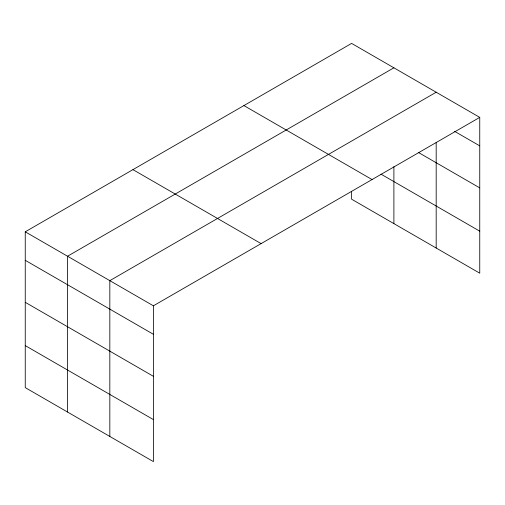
<?xml version="1.0" encoding="UTF-8"?>
<svg xmlns="http://www.w3.org/2000/svg" width="505" height="505" viewBox="0 0 505 505"><rect width="100%" height="100%" fill="white"/><g stroke="black" fill="none" stroke-linecap="round" stroke-linejoin="round"><path stroke-width="0.76" d="M25.25 231.814L153.394 305.803L153.394 461.602L25.25 387.619L25.25 231.814L351.606 43.398L479.75 117.381L479.75 273.186L351.606 199.197L351.606 191.42M393.894 67.815L67.537 256.231L67.537 412.036M436.181 92.226L109.825 280.647L109.825 436.446M153.394 305.803L479.75 117.381M454.563 131.332L479.75 145.869M418.449 152.491L479.75 187.885M380.934 174.118L479.75 231.17M243.909 105.577L372.052 179.559M132.948 169.636L261.091 243.625M25.25 260.309L153.394 334.291M25.25 302.318L153.394 376.307M25.25 345.603L153.394 419.592M436.181 142.505L436.181 248.031M393.894 166.65L393.894 223.614"/></g></svg>
